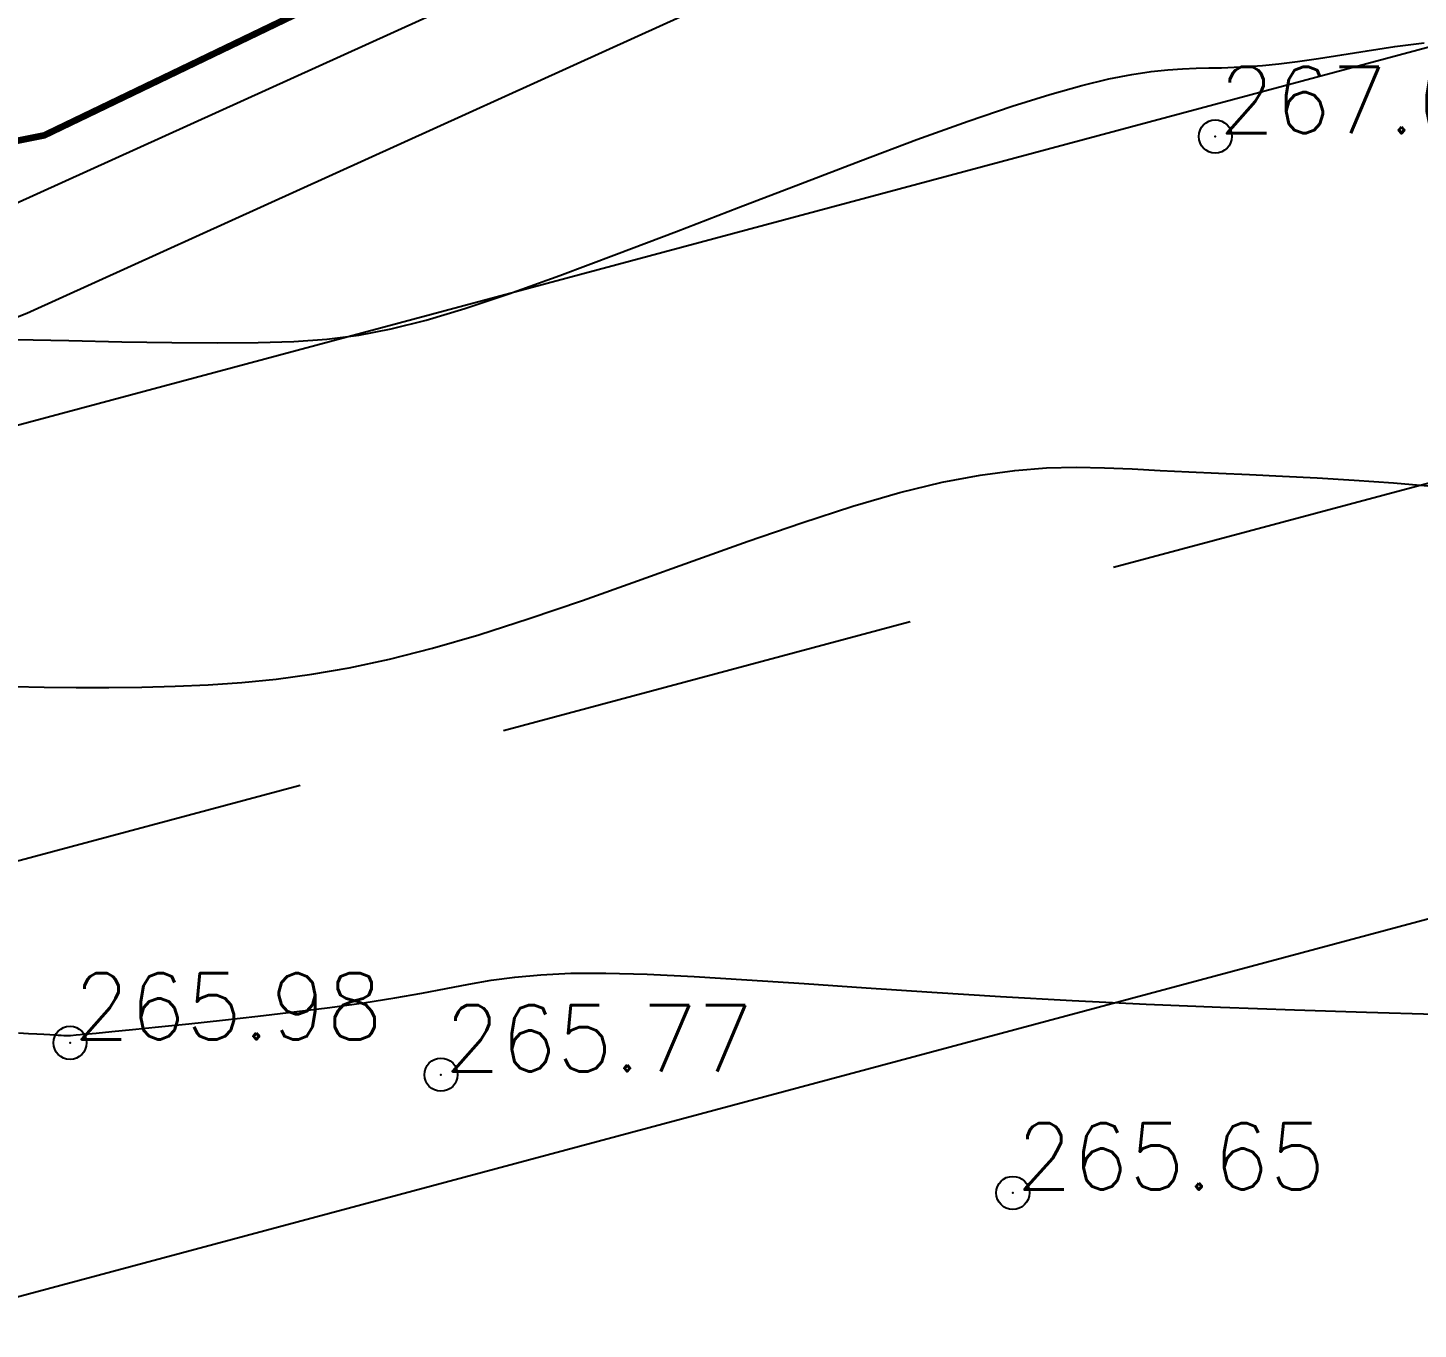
# Model space of a CAD drawing. Header units: millimetres. Extents: x 524954 to 526204, y 9523489 to 9524010.
# Drawn here: x 525845.92 to 525866.89, y 9523633.16 to 9523652.79 of the extents above; entities that cross this region are included whole.
import ezdxf

# ---------------------------------------------------------------- set-up
doc = ezdxf.new("R2010")
doc.units = ezdxf.units.MM
doc.header["$PDMODE"] = 32
doc.header["$PDSIZE"] = 0.5
doc.linetypes.add('ACAD_ISO12W100', pattern=[21, 12, -3, 0, -3, 0, -3])
for name, color, linetype in [('Bord Fleuve', 4, 'ACAD_ISO12W100'), ('CN_01_00', 3, 'Continuous'), ('CN_02_00', 4, 'Continuous'), ('PLUME_5', 6, 'Continuous'), ('PLUME_6', 2, 'Continuous'), ('TopoAlt', 3, 'Continuous'), ('TOPOJIS', 7, 'Continuous')]:
    doc.layers.add(name, color=color, linetype=linetype)
doc.styles.add('Simplex 1.0', font='Simplex.shx', dxfattribs={"width": 0.99, "height": 1})

# ---------------------------------------------------------------- blocks, each defined once
blk = doc.blocks.new('TCPOINT M')
at = {"color": 0}
blk.add_point((0, 0), dxfattribs=at)
at = {"layer": 'TopoAlt', "style": 'Simplex 1.0', "width": 0.99}
blk.add_attdef('ALT', (0.15, 0.15), '', height=1, dxfattribs=at)

msp = doc.modelspace()

# ---------------------------------------------------------------- hatches: boundary and pattern name
at = {"layer": 'Bord Fleuve', "ltscale": 0.5}
h = msp.add_hatch(dxfattribs=at)
h.set_pattern_fill('ANSI33', color=256, scale=2, angle=330, style=0)
h.paths.add_polyline_path([(526101.715, 9523771.778), (526101.498, 9523728.689), (526067.042, 9523702.1), (526048.223, 9523678.528), (526031.816, 9523676.184), (526027.837, 9523671.249), (526016.46, 9523661.911), (526012.684, 9523655.259), (526010.342, 9523652.337), (526009.349, 9523649.826), (526002.836, 9523644.901), (526001.359, 9523638.704), (525998.552, 9523634.868), (525992.641, 9523630.59), (525971.373, 9523621.771), (525946.333, 9523622.282), (525936.503, 9523619.892), (525930.695, 9523617.923), (525919.699, 9523615.395), (525895.841, 9523612.948), (525885.599, 9523613.628), (525875.196, 9523613.421), (525867.372, 9523614.558), (525859.164, 9523613.749), (525850.68, 9523611.584), (525842.877, 9523609.413), (525834.137, 9523605.724), (525821.783, 9523602.11), (525815.903, 9523600.185), (525796.184, 9523594.113), (525774.026, 9523585.199), (525767.099, 9523581.761), (525763.989, 9523580.32), (525760.33, 9523578.539), (525748.039, 9523572.413), (525744.059, 9523571.766), (525739.195, 9523569.005), (525726.381, 9523563.785), (525719.788, 9523561.814), (525707.248, 9523554.536), (525700.147, 9523552.212), (525692.212, 9523549.16), (525674.921, 9523545.702), (525662.522, 9523542.332), (525644.942, 9523541.016), (525635.899, 9523540.053), (525621.612, 9523536.522), (525609.298, 9523533.789), (525593.484, 9523529.477), (525590.482, 9523529.837), (525587.338, 9523528.188), (525575.413, 9523524.864), (525573.541, 9523524.376), (525537.559, 9523507.804), (525536.053, 9523507.312), (525509.961, 9523500.658), (525472.702, 9523501.018), (525453.195, 9523495.13), (525425.264, 9523493.316), (525409.725, 9523500.229), (525383.624, 9523517.145), (525374.857, 9523528.592), (525397.503, 9523550.219), (525408.728, 9523544.096), (525423.511, 9523536.311), (525445.736, 9523537.578), (525453.966, 9523539.782), (525464.454, 9523546.087), (525473.153, 9523547.827), (525482.046, 9523548.599), (525491.438, 9523548.246), (525499.251, 9523546.152), (525510.455, 9523545.914), (525524.182, 9523548.573), (525533.752, 9523550.446), (525539.312, 9523550.42), (525543.959, 9523554.529), (525548.966, 9523556.567), (525556.157, 9523559.482), (525565.701, 9523562.659), (525575.687, 9523565.927), (525586.045, 9523569.089), (525592.726, 9523570.833), (525599.232, 9523573.013), (525615.849, 9523577.326), (525625.16, 9523582.583), (525628.685, 9523586.517), (525632.523, 9523586.625), (525648.079, 9523583.088), (525655.429, 9523583.638), (525665.347, 9523586.334), (525670.505, 9523587.365), (525674.974, 9523592.31), (525681.363, 9523595.427), (525690.374, 9523596.897), (525696.726, 9523596.667), (525703.112, 9523600.372), (525712.502, 9523603.181), (525720.951, 9523606.622), (525729.973, 9523611.744), (525735.094, 9523612.577), (525741.896, 9523615.967), (525746.088, 9523618.007), (525749.05, 9523619.379), (525756.94, 9523623.296), (525766.831, 9523627.898), (525804.249, 9523638.101), (525817.576, 9523642.025), (525828.432, 9523644.919), (525839.805, 9523649.896), (525846.166, 9523651.166), (525855.839, 9523655.822), (525867.776, 9523655.711), (525877.503, 9523655.632), (525886.144, 9523654.198), (525894.786, 9523653.829), (525911.157, 9523655.506), (525918.652, 9523656.801), (525925.004, 9523658.249), (525933.183, 9523660.832), (525939.613, 9523663.374), (525944.509, 9523665.893), (525950.393, 9523669.022), (525957.623, 9523672.73), (525962.986, 9523676.276), (525970.165, 9523679.965), (525973.599, 9523682.924), (525976.261, 9523684.646), (525980.145, 9523686.246), (525987.591, 9523689.162), (525991.967, 9523692.966), (525998.543, 9523697.851), (526003.542, 9523703.73), (526012.581, 9523711.677), (526026.66, 9523716.709), (526030.85, 9523726.011), (526046.387, 9523740.613), (526052.355, 9523745.599), (526061.927, 9523759.011), (526073.275, 9523760.379), (526077.818, 9523761.95), (526083.981, 9523762.217)])
h.paths.add_polyline_path([(525512.661, 9523516.101), (525534.357, 9523523.257), (525535.319, 9523520.342), (525513.623, 9523513.186)], flags=24)
h.paths.add_polyline_path([(525743.331, 9523593.045), (525764.315, 9523602.078), (525765.529, 9523599.259), (525744.545, 9523590.226)], flags=24)
h.paths.add_polyline_path([(525983.194, 9523662.071), (526001.508, 9523675.73), (526003.343, 9523673.269), (525985.029, 9523659.611)], flags=24)

# ---------------------------------------------------------------- linework, layer by layer
at = {"layer": 'Bord Fleuve', "ltscale": 0.35, "flags": 128}
msp.add_lwpolyline([(525394.064, 9523546.741, 0.1, 0.1, 0), (525403.511, 9523541.057, 0.1, 0.1, 0), (525423.511, 9523536.311, 0.1, 0.1, 0), (525445.736, 9523537.578, 0.1, 0.1, 0), (525453.966, 9523539.782, 0.1, 0.1, 0), (525464.454, 9523546.087, 0.1, 0.1, 0), (525473.153, 9523547.827, 0.1, 0.1, 0), (525482.046, 9523548.599, 0.1, 0.1, 0), (525491.438, 9523548.246, 0.1, 0.1, 0), (525499.251, 9523546.152, 0.1, 0.1, 0), (525510.455, 9523545.914, 0.1, 0.1, 0), (525524.182, 9523548.573, 0.1, 0.1, 0), (525533.752, 9523550.446, 0.1, 0.1, 0), (525539.312, 9523550.42, 0.1, 0.1, 0), (525543.959, 9523554.529, 0.1, 0.1, 0), (525548.966, 9523556.567, 0.1, 0.1, 0), (525556.157, 9523559.482, 0.1, 0.1, 0), (525565.701, 9523562.659, 0.1, 0.1, 0), (525575.687, 9523565.927, 0.1, 0.1, 0), (525586.045, 9523569.089, 0.1, 0.1, 0), (525592.726, 9523570.833, 0.1, 0.1, 0), (525599.232, 9523573.013, 0.1, 0.1, 0), (525615.849, 9523577.326, 0.1, 0.1, 0), (525625.16, 9523582.583, 0.1, 0.1, 0), (525628.685, 9523586.517, 0.1, 0.1, 0), (525632.523, 9523586.625, 0.1, 0.1, 0), (525648.079, 9523583.088, 0.1, 0.1, 0), (525655.429, 9523583.638, 0.1, 0.1, 0), (525665.347, 9523586.334, 0.1, 0.1, 0), (525670.505, 9523587.365, 0.1, 0.1, 0), (525674.974, 9523592.31, 0.1, 0.1, 0), (525674.974, 9523592.31, 0.1, 0.1, 0), (525681.363, 9523595.427, 0.1, 0.1, 0), (525681.363, 9523595.427, 0.1, 0.1, 0), (525690.374, 9523596.897, 0.1, 0.1, 0), (525696.726, 9523596.667, 0.1, 0.1, 0), (525703.112, 9523600.372, 0.1, 0.1, 0), (525712.502, 9523603.181, 0.1, 0.1, 0), (525712.502, 9523603.181, 0.1, 0.1, 0), (525720.951, 9523606.622, 0.1, 0.1, 0), (525729.973, 9523611.744, 0.1, 0.1, 0), (525735.094, 9523612.577, 0.1, 0.1, 0), (525741.896, 9523615.967, 0.1, 0.1, 0), (525746.088, 9523618.007, 0.1, 0.1, 0), (525749.05, 9523619.379, 0.1, 0.1, 0), (525756.94, 9523623.296, 0.1, 0.1, 0), (525766.831, 9523627.898, 0.1, 0.1, 0), (525804.249, 9523638.101, 0.1, 0.1, 0), (525817.576, 9523642.025, 0.1, 0.1, 0), (525828.432, 9523644.919, 0.1, 0.1, 0), (525839.805, 9523649.896, 0.1, 0.1, 0), (525846.166, 9523651.166, 0.1, 0.1, 0), (525855.839, 9523655.822, 0.1, 0.1, 0), (525867.776, 9523655.711, 0.1, 0.1, 0), (525877.503, 9523655.632, 0.1, 0.1, 0), (525886.144, 9523654.198, 0.1, 0.1, 0), (525894.786, 9523653.829, 0.1, 0.1, 0), (525911.157, 9523655.506, 0.1, 0.1, 0), (525918.652, 9523656.801, 0.1, 0.1, 0), (525925.004, 9523658.249, 0.1, 0.1, 0), (525933.183, 9523660.832, 0.1, 0.1, 0), (525939.613, 9523663.374, 0.1, 0.1, 0), (525944.509, 9523665.893, 0.1, 0.1, 0), (525950.393, 9523669.022, 0.1, 0.1, 0), (525957.623, 9523672.73, 0.1, 0.1, 0), (525962.986, 9523676.276, 0.1, 0.1, 0), (525970.165, 9523679.965, 0.1, 0.1, 0), (525970.165, 9523679.965, 0.1, 0.1, 0), (525973.599, 9523682.924, 0.1, 0.1, 0), (525976.261, 9523684.646, 0.1, 0.1, 0), (525980.145, 9523686.246, 0.1, 0.1, 0), (525987.591, 9523689.162, 0.1, 0.1, 0), (525991.967, 9523692.966, 0.1, 0.1, 0), (525998.543, 9523697.851, 0.1, 0.1, 0), (526003.542, 9523703.73, 0.1, 0.1, 0), (526012.581, 9523711.677, 0.1, 0.1, 0), (526026.66, 9523716.709, 0.1, 0.1, 0), (526030.85, 9523726.011, 0.1, 0.1, 0), (526046.387, 9523740.613, 0.1, 0.1, 0), (526052.355, 9523745.599, 0.1, 0.1, 0), (526061.927, 9523759.011, 0.1, 0.1, 0), (526073.275, 9523760.379, 0.1, 0.1, 0), (526077.818, 9523761.95, 0.1, 0.1, 0), (526083.981, 9523762.217, 0.1, 0.1, 0), (526101.715, 9523771.778, 0, 0, 0)], format="xyseb", dxfattribs=at)
at = {"layer": 'CN_01_00', "elevation": 267, "flags": 128}
msp.add_lwpolyline([(525845.696, 9523642.856), (525846.163, 9523642.846), (525846.646, 9523642.841), (525847.14, 9523642.84), (525847.64, 9523642.846), (525848.141, 9523642.859), (525848.641, 9523642.88), (525849.145, 9523642.915), (525849.662, 9523642.966), (525850.2, 9523643.039), (525850.767, 9523643.138), (525851.371, 9523643.267), (525852.019, 9523643.431), (525852.721, 9523643.634), (525853.479, 9523643.878), (525854.282, 9523644.153), (525855.112, 9523644.448), (525855.951, 9523644.749), (525856.784, 9523645.045), (525857.592, 9523645.323), (525858.359, 9523645.572), (525859.068, 9523645.779), (525859.706, 9523645.935), (525860.28, 9523646.044), (525860.801, 9523646.113), (525861.28, 9523646.15), (525861.727, 9523646.161), (525862.154, 9523646.154), (525862.573, 9523646.135), (525862.993, 9523646.112), (525863.425, 9523646.091), (525863.873, 9523646.071), (525864.343, 9523646.051), (525864.838, 9523646.028), (525865.362, 9523646), (525865.919, 9523645.966), (525866.513, 9523645.924), (525867.148, 9523645.872)], dxfattribs=at)
at = {"layer": 'CN_02_00', "flags": 128}
for points, elevation in [([(525845.727, 9523648.09), (525846.539, 9523648.07), (525847.336, 9523648.054), (525848.093, 9523648.042), (525848.784, 9523648.037), (525849.391, 9523648.04), (525849.931, 9523648.057), (525850.428, 9523648.093), (525850.91, 9523648.155), (525851.4, 9523648.248), (525851.924, 9523648.379), (525852.507, 9523648.554), (525853.175, 9523648.778), (525853.944, 9523649.054), (525854.795, 9523649.372), (525855.701, 9523649.717), (525856.635, 9523650.077), (525857.569, 9523650.437), (525858.475, 9523650.784), (525859.327, 9523651.103), (525860.097, 9523651.381), (525860.764, 9523651.607), (525861.332, 9523651.784), (525861.815, 9523651.919), (525862.222, 9523652.017), (525862.566, 9523652.085), (525862.858, 9523652.129), (525863.109, 9523652.155), (525863.331, 9523652.169), (525863.535, 9523652.178), (525863.729, 9523652.183), (525863.919, 9523652.187), (525864.112, 9523652.193), (525864.317, 9523652.203), (525864.539, 9523652.218), (525864.785, 9523652.243), (525865.064, 9523652.278), (525865.38, 9523652.325), (525865.732, 9523652.381), (525866.117, 9523652.442), (525866.533, 9523652.504), (525866.975, 9523652.563)], 268), ([(525845.78, 9523637.632), (525845.931, 9523637.623), (525846.057, 9523637.616), (525846.162, 9523637.61), (525846.249, 9523637.605), (525846.319, 9523637.6), (525846.376, 9523637.597), (525846.422, 9523637.594), (525846.461, 9523637.592), (525846.505, 9523637.591), (525846.564, 9523637.593), (525846.65, 9523637.599), (525846.774, 9523637.61), (525846.95, 9523637.626), (525847.187, 9523637.649), (525847.498, 9523637.68), (525847.889, 9523637.72), (525848.347, 9523637.767), (525848.853, 9523637.822), (525849.389, 9523637.882), (525849.935, 9523637.947), (525850.474, 9523638.015), (525850.986, 9523638.086), (525851.452, 9523638.158), (525851.862, 9523638.231), (525852.227, 9523638.301), (525852.57, 9523638.367), (525852.908, 9523638.425), (525853.264, 9523638.473), (525853.657, 9523638.508), (525854.108, 9523638.529), (525854.636, 9523638.531), (525855.257, 9523638.514), (525855.968, 9523638.479), (525856.761, 9523638.432), (525857.627, 9523638.375), (525858.56, 9523638.311), (525859.549, 9523638.245), (525860.589, 9523638.179), (525861.67, 9523638.118), (525862.782, 9523638.064), (525863.906, 9523638.018), (525865.021, 9523637.977), (525866.106, 9523637.942), (525867.138, 9523637.911)], 266)]:
    msp.add_lwpolyline(points, dxfattribs=dict(at, elevation=elevation))
at = {"layer": 'PLUME_5'}
msp.add_lwpolyline([(525707.948, 9523615.354), (525717.921, 9523616.082), (525718.42, 9523616.118), (525727.858, 9523617.308), (525738.257, 9523619.07), (525748.158, 9523620.795), (525748.657, 9523620.832), (525758.059, 9523622.521), (525767.923, 9523624.745), (525777.787, 9523626.969), (525778.25, 9523627.504), (525787.615, 9523629.691), (525797.443, 9523632.414), (525807.235, 9523635.635), (525807.733, 9523635.672), (525817.026, 9523638.857), (525826.282, 9523642.54), (525836.037, 9523646.26), (525836.037, 9523646.26), (525845.294, 9523649.944), (525854.514, 9523654.126), (525863.734, 9523658.309), (525864.233, 9523658.345), (525872.917, 9523662.99)], dxfattribs=at)
at = {"layer": 'PLUME_6'}
msp.add_lwpolyline([(525708.057, 9523613.858), (525718.03, 9523614.586), (525718.529, 9523614.622), (525728.466, 9523615.849), (525738.367, 9523617.574), (525748.267, 9523619.299), (525748.766, 9523619.336), (525758.667, 9523621.061), (525768.531, 9523623.285), (525778.359, 9523626.008), (525778.857, 9523626.044), (525788.223, 9523628.232), (525798.015, 9523631.453), (525807.842, 9523634.176), (525807.842, 9523634.176), (525817.135, 9523637.361), (525826.89, 9523641.081), (525836.645, 9523644.801), (525836.645, 9523644.801), (525845.902, 9523648.484), (525855.122, 9523652.667), (525864.342, 9523656.849), (525864.804, 9523657.384), (525873.525, 9523661.53)], dxfattribs=at)

# ---------------------------------------------------------------- block references
at = {"layer": 'TOPOJIS'}
ref = msp.add_blockref('TCPOINT M', (525863.826, 9523651.149, 267.63), dxfattribs=at)
ref.add_attrib('ALT', '267.63', (525863.876, 9523651.199, 267.63), dxfattribs={"layer": 'TopoAlt', "height": 1, "style": 'Simplex 1.0', "width": 0.99})
ref = msp.add_blockref('TCPOINT M', (525846.555, 9523637.481, 265.98), dxfattribs=at)
ref.add_attrib('ALT', '265.98', (525846.605, 9523637.531, 265.98), dxfattribs={"layer": 'TopoAlt', "height": 1, "style": 'Simplex 1.0', "width": 0.99})
ref = msp.add_blockref('TCPOINT M', (525852.149, 9523637, 265.77), dxfattribs=at)
ref.add_attrib('ALT', '265.77', (525852.199, 9523637.05, 265.77), dxfattribs={"layer": 'TopoAlt', "height": 1, "style": 'Simplex 1.0', "width": 0.99})
ref = msp.add_blockref('TCPOINT M', (525860.772, 9523635.217, 265.65), dxfattribs=at)
ref.add_attrib('ALT', '265.65', (525860.822, 9523635.267, 265.65), dxfattribs={"layer": 'TopoAlt', "height": 1, "style": 'Simplex 1.0', "width": 0.99})

doc.saveas('drawing.dxf')
